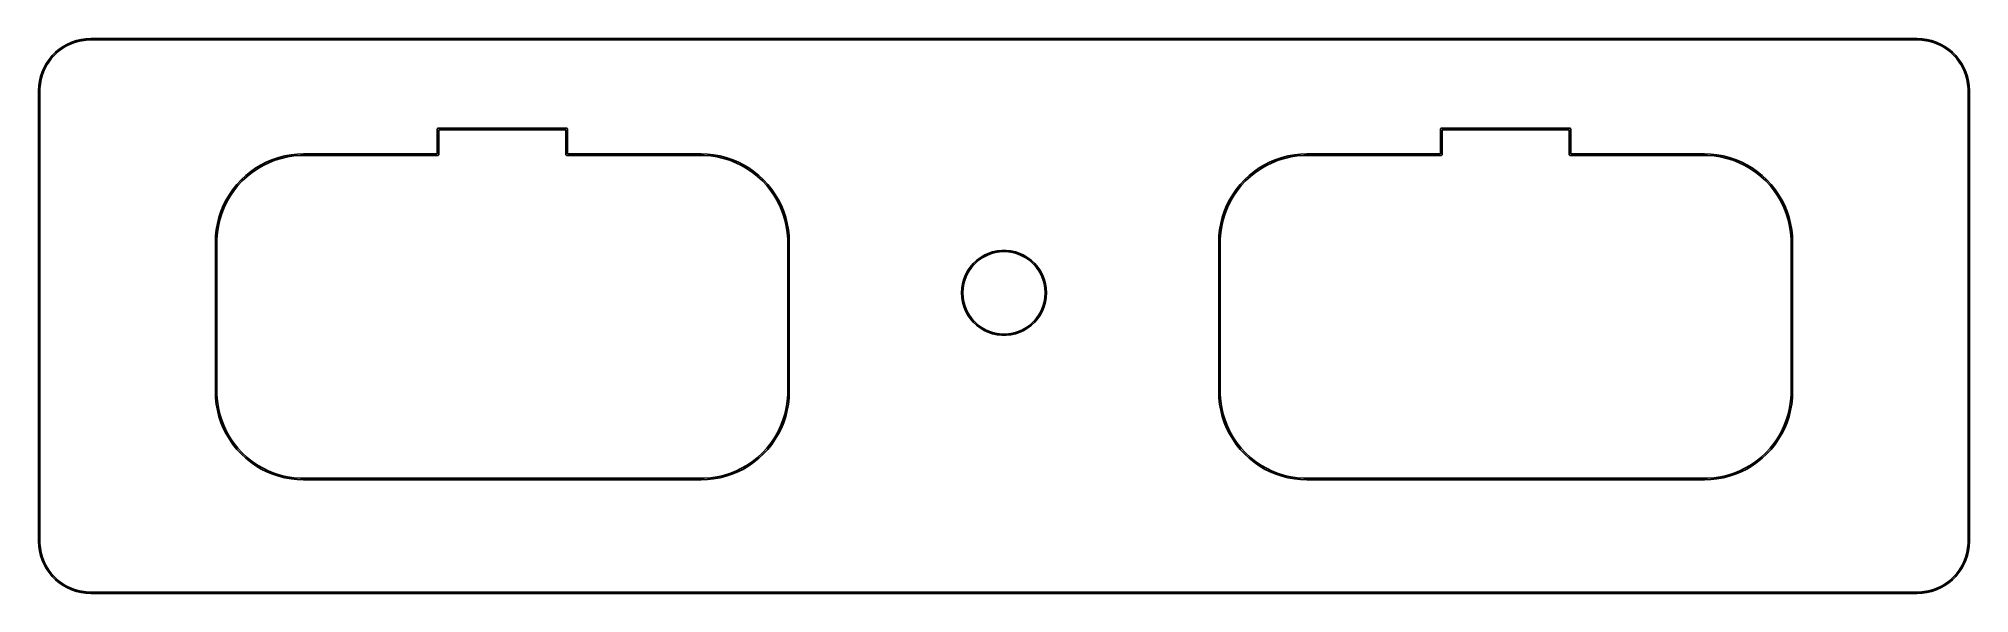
# Model space of a CAD drawing. Extents: x 63 to 213, y -126 to -83.
import ezdxf

# ---------------------------------------------------------------- set-up
doc = ezdxf.new("R2010")
doc.units = 0
doc.layers.add('BLACK', color=7, linetype='CONTINUOUS')

msp = doc.modelspace()

# ---------------------------------------------------------------- linework, layer by layer
at = {"layer": 'BLACK', "linetype": 'CONTINUOUS'}
for p, q in [((64.007, -84.2715), (64.2715, -84.007)), ((64.4739, -83.9579), (64.2039, -84.2039)), ((64.2715, -84.007), (64.5593, -83.768)), ((64.7653, -83.7378), (64.4739, -83.9579)), ((64.5593, -83.768), (64.8679, -83.5566)), ((65.0759, -83.5455), (64.7653, -83.7378)), ((64.8679, -83.5566), (65.1948, -83.3746)), ((65.4028, -83.3827), (65.0759, -83.5455)), ((65.1948, -83.3746), (65.537, -83.2235)), ((65.7434, -83.2508), (65.4028, -83.3827)), ((65.537, -83.2235), (65.8917, -83.1046)), ((66.0947, -83.1508), (65.7434, -83.2508)), ((65.8917, -83.1046), (66.2558, -83.019)), ((66.4537, -83.0837), (66.0947, -83.1508)), ((66.2558, -83.019), (66.6263, -82.9673)), ((66.8174, -83.05), (66.4537, -83.0837)), ((66.6263, -82.9673), (67, -82.95)), ((67, -83.05), (66.8174, -83.05)), ((67, -82.95), (209, -82.95)), ((209, -83.05), (67, -83.05)), ((209, -82.95), (209.374, -82.9673)), ((209.183, -83.05), (209, -83.05)), ((209.546, -83.0837), (209.183, -83.05)), ((209.374, -82.9673), (209.744, -83.019)), ((209.905, -83.1508), (209.546, -83.0837)), ((209.744, -83.019), (210.108, -83.1046)), ((210.257, -83.2508), (209.905, -83.1508)), ((210.108, -83.1046), (210.463, -83.2235)), ((210.597, -83.3827), (210.257, -83.2508)), ((210.463, -83.2235), (210.805, -83.3746)), ((210.924, -83.5455), (210.597, -83.3827)), ((210.805, -83.3746), (211.132, -83.5566)), ((211.235, -83.7378), (210.924, -83.5455)), ((211.132, -83.5566), (211.441, -83.768)), ((211.526, -83.9579), (211.235, -83.7378)), ((211.441, -83.768), (211.728, -84.007)), ((211.796, -84.2039), (211.526, -83.9579)), ((211.728, -84.007), (211.993, -84.2715)), ((63.1046, -85.8917), (63.2235, -85.537)), ((63.2235, -85.537), (63.3746, -85.1948)), ((63.3827, -85.4028), (63.2508, -85.7434)), ((63.3746, -85.1948), (63.5566, -84.8679)), ((63.5455, -85.0759), (63.3827, -85.4028)), ((63.7378, -84.7653), (63.5455, -85.0759)), ((63.5566, -84.8679), (63.768, -84.5593)), ((63.9579, -84.4739), (63.7378, -84.7653)), ((63.768, -84.5593), (64.007, -84.2715)), ((64.2039, -84.2039), (63.9579, -84.4739)), ((212.042, -84.4739), (211.796, -84.2039)), ((211.993, -84.2715), (212.232, -84.5593)), ((212.262, -84.7653), (212.042, -84.4739)), ((212.232, -84.5593), (212.443, -84.8679)), ((212.454, -85.0759), (212.262, -84.7653)), ((212.443, -84.8679), (212.625, -85.1948)), ((212.617, -85.4028), (212.454, -85.0759)), ((212.749, -85.7434), (212.617, -85.4028)), ((212.625, -85.1948), (212.777, -85.537)), ((212.777, -85.537), (212.895, -85.8917)), ((62.95, -87), (62.9673, -86.6263)), ((62.95, -122), (62.95, -87)), ((62.9673, -86.6263), (63.019, -86.2558)), ((63.019, -86.2558), (63.1046, -85.8917)), ((63.0837, -86.4537), (63.05, -86.8174)), ((63.05, -86.8174), (63.05, -87)), ((63.05, -87), (63.05, -122)), ((63.1508, -86.0947), (63.0837, -86.4537)), ((63.2508, -85.7434), (63.1508, -86.0947)), ((212.849, -86.0947), (212.749, -85.7434)), ((212.916, -86.4537), (212.849, -86.0947)), ((212.895, -85.8917), (212.981, -86.2558)), ((212.95, -86.8174), (212.916, -86.4537)), ((212.95, -87), (212.95, -86.8174)), ((212.95, -122), (212.95, -87)), ((212.981, -86.2558), (213.033, -86.6263)), ((213.033, -86.6263), (213.05, -87)), ((213.05, -87), (213.05, -122)), ((93.94, -89.97), (93.9576, -89.9276)), ((93.94, -91.91), (93.94, -89.97)), ((93.9576, -89.9276), (94, -89.91)), ((94, -89.91), (104, -89.91)), ((94.06, -90.03), (94.06, -91.97)), ((103.94, -90.03), (94.06, -90.03)), ((103.94, -91.97), (103.94, -90.03)), ((104, -89.91), (104.042, -89.9276)), ((104.042, -89.9276), (104.06, -89.97)), ((104.06, -89.97), (104.06, -91.91)), ((171.94, -89.97), (171.958, -89.9276)), ((171.94, -91.91), (171.94, -89.97)), ((171.958, -89.9276), (172, -89.91)), ((172, -89.91), (182, -89.91)), ((172.06, -90.03), (172.06, -91.97)), ((181.94, -90.03), (172.06, -90.03)), ((181.94, -91.97), (181.94, -90.03)), ((182, -89.91), (182.042, -89.9276)), ((182.042, -89.9276), (182.06, -89.97)), ((182.06, -89.97), (182.06, -91.91)), ((79.439, -93.2783), (79.8412, -92.999)), ((79.9616, -93.0591), (79.5449, -93.3432)), ((79.8412, -92.999), (80.2624, -92.7491)), ((80.3984, -92.8069), (79.9616, -93.0591)), ((80.2624, -92.7491), (80.7003, -92.5299)), ((80.8528, -92.588), (80.3984, -92.8069)), ((80.7003, -92.5299), (81.1527, -92.3425)), ((81.3224, -92.4038), (80.8528, -92.588)), ((81.1527, -92.3425), (81.6173, -92.1879)), ((81.8043, -92.2551), (81.3224, -92.4038)), ((81.6173, -92.1879), (82.0918, -92.0668)), ((82.2961, -92.1429), (81.8043, -92.2551)), ((82.0918, -92.0668), (82.5737, -91.9798)), ((82.7948, -92.0677), (82.2961, -92.1429)), ((82.5737, -91.9798), (83.0606, -91.9275)), ((83.2978, -92.03), (82.7948, -92.0677)), ((83.0606, -91.9275), (83.55, -91.91)), ((83.55, -92.03), (83.2978, -92.03)), ((83.55, -91.91), (93.94, -91.91)), ((94, -92.03), (83.55, -92.03)), ((94.0424, -92.0124), (94, -92.03)), ((94.06, -91.97), (94.0424, -92.0124)), ((103.958, -92.0124), (103.94, -91.97)), ((104, -92.03), (103.958, -92.0124)), ((114.45, -92.03), (104, -92.03)), ((104.06, -91.91), (114.45, -91.91)), ((114.45, -91.91), (114.939, -91.9275)), ((114.702, -92.03), (114.45, -92.03)), ((115.205, -92.0677), (114.702, -92.03)), ((114.939, -91.9275), (115.426, -91.9798)), ((115.704, -92.1429), (115.205, -92.0677)), ((115.426, -91.9798), (115.908, -92.0668)), ((116.196, -92.2551), (115.704, -92.1429)), ((115.908, -92.0668), (116.383, -92.1879)), ((116.678, -92.4038), (116.196, -92.2551)), ((116.383, -92.1879), (116.847, -92.3425)), ((117.147, -92.588), (116.678, -92.4038)), ((116.847, -92.3425), (117.3, -92.5299)), ((117.602, -92.8069), (117.147, -92.588)), ((117.3, -92.5299), (117.738, -92.7491)), ((118.038, -93.0591), (117.602, -92.8069)), ((117.738, -92.7491), (118.159, -92.999)), ((118.455, -93.3432), (118.038, -93.0591)), ((118.159, -92.999), (118.561, -93.2783)), ((157.439, -93.2783), (157.841, -92.999)), ((157.962, -93.0591), (157.545, -93.3432)), ((157.841, -92.999), (158.262, -92.7491)), ((158.398, -92.8069), (157.962, -93.0591)), ((158.262, -92.7491), (158.7, -92.5299)), ((158.853, -92.588), (158.398, -92.8069)), ((158.7, -92.5299), (159.153, -92.3425)), ((159.322, -92.4038), (158.853, -92.588)), ((159.153, -92.3425), (159.617, -92.1879)), ((159.804, -92.2551), (159.322, -92.4038)), ((159.617, -92.1879), (160.092, -92.0668)), ((160.296, -92.1429), (159.804, -92.2551)), ((160.092, -92.0668), (160.574, -91.9798)), ((160.795, -92.0677), (160.296, -92.1429)), ((160.574, -91.9798), (161.061, -91.9275)), ((161.298, -92.03), (160.795, -92.0677)), ((161.061, -91.9275), (161.55, -91.91)), ((161.55, -92.03), (161.298, -92.03)), ((161.55, -91.91), (171.94, -91.91)), ((172, -92.03), (161.55, -92.03)), ((172.042, -92.0124), (172, -92.03)), ((172.06, -91.97), (172.042, -92.0124)), ((181.958, -92.0124), (181.94, -91.97)), ((182, -92.03), (181.958, -92.0124)), ((192.45, -92.03), (182, -92.03)), ((182.06, -91.91), (192.45, -91.91)), ((192.45, -91.91), (192.939, -91.9275)), ((192.702, -92.03), (192.45, -92.03)), ((193.205, -92.0677), (192.702, -92.03)), ((192.939, -91.9275), (193.426, -91.9798)), ((193.704, -92.1429), (193.205, -92.0677)), ((193.426, -91.9798), (193.908, -92.0668)), ((194.196, -92.2551), (193.704, -92.1429)), ((193.908, -92.0668), (194.383, -92.1879)), ((194.678, -92.4038), (194.196, -92.2551)), ((194.383, -92.1879), (194.847, -92.3425)), ((195.147, -92.588), (194.678, -92.4038)), ((194.847, -92.3425), (195.3, -92.5299)), ((195.602, -92.8069), (195.147, -92.588)), ((195.3, -92.5299), (195.738, -92.7491)), ((196.038, -93.0591), (195.602, -92.8069)), ((195.738, -92.7491), (196.159, -92.999)), ((196.455, -93.3432), (196.038, -93.0591)), ((196.159, -92.999), (196.561, -93.2783)), ((78.0583, -94.659), (78.3656, -94.2777)), ((78.4377, -94.3705), (78.1232, -94.7649)), ((78.3656, -94.2777), (78.6992, -93.9192)), ((78.7808, -94.0008), (78.4377, -94.3705)), ((78.6992, -93.9192), (79.0577, -93.5856)), ((79.1505, -93.6577), (78.7808, -94.0008)), ((79.0577, -93.5856), (79.439, -93.2783)), ((79.5449, -93.3432), (79.1505, -93.6577)), ((118.849, -93.6577), (118.455, -93.3432)), ((118.561, -93.2783), (118.942, -93.5856)), ((119.219, -94.0008), (118.849, -93.6577)), ((118.942, -93.5856), (119.301, -93.9192)), ((119.562, -94.3705), (119.219, -94.0008)), ((119.301, -93.9192), (119.634, -94.2777)), ((119.877, -94.7649), (119.562, -94.3705)), ((119.634, -94.2777), (119.942, -94.659)), ((156.058, -94.659), (156.366, -94.2777)), ((156.438, -94.3705), (156.123, -94.7649)), ((156.366, -94.2777), (156.699, -93.9192)), ((156.781, -94.0008), (156.438, -94.3705)), ((156.699, -93.9192), (157.058, -93.5856)), ((157.151, -93.6577), (156.781, -94.0008)), ((157.058, -93.5856), (157.439, -93.2783)), ((157.545, -93.3432), (157.151, -93.6577)), ((196.849, -93.6577), (196.455, -93.3432)), ((196.561, -93.2783), (196.942, -93.5856)), ((197.219, -94.0008), (196.849, -93.6577)), ((196.942, -93.5856), (197.301, -93.9192)), ((197.562, -94.3705), (197.219, -94.0008)), ((197.301, -93.9192), (197.634, -94.2777)), ((197.877, -94.7649), (197.562, -94.3705)), ((197.634, -94.2777), (197.942, -94.659)), ((77.1225, -96.3727), (77.3099, -95.9203)), ((77.3099, -95.9203), (77.5291, -95.4824)), ((77.5869, -95.6184), (77.368, -96.0728)), ((77.5291, -95.4824), (77.779, -95.0612)), ((77.8391, -95.1816), (77.5869, -95.6184)), ((77.779, -95.0612), (78.0583, -94.659)), ((78.1232, -94.7649), (77.8391, -95.1816)), ((120.161, -95.1816), (119.877, -94.7649)), ((119.942, -94.659), (120.221, -95.0612)), ((120.413, -95.6184), (120.161, -95.1816)), ((120.221, -95.0612), (120.471, -95.4824)), ((120.632, -96.0728), (120.413, -95.6184)), ((120.471, -95.4824), (120.69, -95.9203)), ((120.69, -95.9203), (120.877, -96.3727)), ((155.123, -96.3727), (155.31, -95.9203)), ((155.31, -95.9203), (155.529, -95.4824)), ((155.587, -95.6184), (155.368, -96.0728)), ((155.529, -95.4824), (155.779, -95.0612)), ((155.839, -95.1816), (155.587, -95.6184)), ((155.779, -95.0612), (156.058, -94.659)), ((156.123, -94.7649), (155.839, -95.1816)), ((198.161, -95.1816), (197.877, -94.7649)), ((197.942, -94.659), (198.221, -95.0612)), ((198.413, -95.6184), (198.161, -95.1816)), ((198.221, -95.0612), (198.471, -95.4824)), ((198.632, -96.0728), (198.413, -95.6184)), ((198.471, -95.4824), (198.69, -95.9203)), ((198.69, -95.9203), (198.877, -96.3727)), ((76.7598, -97.7937), (76.8468, -97.3118)), ((76.8468, -97.3118), (76.9679, -96.8373)), ((76.9229, -97.5161), (76.8477, -98.0148)), ((77.0351, -97.0243), (76.9229, -97.5161)), ((76.9679, -96.8373), (77.1225, -96.3727)), ((77.1838, -96.5424), (77.0351, -97.0243)), ((77.368, -96.0728), (77.1838, -96.5424)), ((120.816, -96.5424), (120.632, -96.0728)), ((120.965, -97.0243), (120.816, -96.5424)), ((120.877, -96.3727), (121.032, -96.8373)), ((121.077, -97.5161), (120.965, -97.0243)), ((121.032, -96.8373), (121.153, -97.3118)), ((121.152, -98.0148), (121.077, -97.5161)), ((121.153, -97.3118), (121.24, -97.7937)), ((154.76, -97.7937), (154.847, -97.3118)), ((154.847, -97.3118), (154.968, -96.8373)), ((154.923, -97.5161), (154.848, -98.0148)), ((155.035, -97.0243), (154.923, -97.5161)), ((154.968, -96.8373), (155.123, -96.3727)), ((155.184, -96.5424), (155.035, -97.0243)), ((155.368, -96.0728), (155.184, -96.5424)), ((198.816, -96.5424), (198.632, -96.0728)), ((198.965, -97.0243), (198.816, -96.5424)), ((198.877, -96.3727), (199.032, -96.8373)), ((199.077, -97.5161), (198.965, -97.0243)), ((199.032, -96.8373), (199.153, -97.3118)), ((199.152, -98.0148), (199.077, -97.5161)), ((199.153, -97.3118), (199.24, -97.7937)), ((76.69, -98.77), (76.7075, -98.2806)), ((76.69, -110.37), (76.69, -98.77)), ((76.7075, -98.2806), (76.7598, -97.7937)), ((76.8477, -98.0148), (76.81, -98.5178)), ((76.81, -98.5178), (76.81, -98.77)), ((76.81, -98.77), (76.81, -110.37)), ((121.19, -98.5178), (121.152, -98.0148)), ((121.19, -98.77), (121.19, -98.5178)), ((121.19, -110.37), (121.19, -98.77)), ((121.24, -97.7937), (121.293, -98.2806)), ((121.293, -98.2806), (121.31, -98.77)), ((121.31, -98.77), (121.31, -110.37)), ((154.69, -98.77), (154.707, -98.2806)), ((154.69, -110.37), (154.69, -98.77)), ((154.707, -98.2806), (154.76, -97.7937)), ((154.848, -98.0148), (154.81, -98.5178)), ((154.81, -98.5178), (154.81, -98.77)), ((154.81, -98.77), (154.81, -110.37)), ((199.19, -98.5178), (199.152, -98.0148)), ((199.19, -98.77), (199.19, -98.5178)), ((199.19, -110.37), (199.19, -98.77)), ((199.24, -97.7937), (199.293, -98.2806)), ((199.293, -98.2806), (199.31, -98.77)), ((199.31, -98.77), (199.31, -110.37)), ((135.373, -100.703), (135.604, -100.431)), ((135.734, -100.434), (135.494, -100.702)), ((135.604, -100.431), (135.864, -100.185)), ((136.002, -100.194), (135.734, -100.434)), ((135.864, -100.185), (136.148, -99.9686)), ((136.295, -99.9862), (136.002, -100.194)), ((136.148, -99.9686), (136.454, -99.7844)), ((136.609, -99.8124), (136.295, -99.9862)), ((136.454, -99.7844), (136.779, -99.6344)), ((136.941, -99.6748), (136.609, -99.8124)), ((136.779, -99.6344), (137.117, -99.5203)), ((137.287, -99.5753), (136.941, -99.6748)), ((137.117, -99.5203), (137.466, -99.4435)), ((137.641, -99.5151), (137.287, -99.5753)), ((137.466, -99.4435), (137.821, -99.4048)), ((138, -99.495), (137.641, -99.5151)), ((137.821, -99.4048), (138.179, -99.4048)), ((138.359, -99.5151), (138, -99.495)), ((138.179, -99.4048), (138.534, -99.4435)), ((138.713, -99.5753), (138.359, -99.5151)), ((138.534, -99.4435), (138.883, -99.5203)), ((139.059, -99.6748), (138.713, -99.5753)), ((138.883, -99.5203), (139.221, -99.6344)), ((139.391, -99.8124), (139.059, -99.6748)), ((139.221, -99.6344), (139.546, -99.7844)), ((139.705, -99.9862), (139.391, -99.8124)), ((139.546, -99.7844), (139.852, -99.9686)), ((139.998, -100.194), (139.705, -99.9862)), ((139.852, -99.9686), (140.136, -100.185)), ((140.266, -100.434), (139.998, -100.194)), ((140.136, -100.185), (140.396, -100.431)), ((140.506, -100.702), (140.266, -100.434)), ((140.396, -100.431), (140.627, -100.703)), ((134.719, -102.343), (134.777, -101.991)), ((134.777, -101.991), (134.873, -101.646)), ((134.875, -101.987), (134.815, -102.341)), ((134.873, -101.646), (135.005, -101.314)), ((134.975, -101.641), (134.875, -101.987)), ((135.112, -101.309), (134.975, -101.641)), ((135.005, -101.314), (135.172, -100.999)), ((135.286, -100.995), (135.112, -101.309)), ((135.172, -100.999), (135.373, -100.703)), ((135.494, -100.702), (135.286, -100.995)), ((140.714, -100.995), (140.506, -100.702)), ((140.627, -100.703), (140.828, -100.999)), ((140.888, -101.309), (140.714, -100.995)), ((140.828, -100.999), (140.995, -101.314)), ((141.025, -101.641), (140.888, -101.309)), ((140.995, -101.314), (141.127, -101.646)), ((141.125, -101.987), (141.025, -101.641)), ((141.185, -102.341), (141.125, -101.987)), ((141.127, -101.646), (141.223, -101.991)), ((141.223, -101.991), (141.281, -102.343)), ((134.7, -102.7), (134.719, -102.343)), ((134.719, -103.057), (134.7, -102.7)), ((134.777, -103.409), (134.719, -103.057)), ((134.873, -103.754), (134.777, -103.409)), ((134.815, -102.341), (134.795, -102.7)), ((134.795, -102.7), (134.815, -103.059)), ((134.815, -103.059), (134.875, -103.413)), ((134.875, -103.413), (134.975, -103.759)), ((141.025, -103.759), (141.125, -103.413)), ((141.125, -103.413), (141.185, -103.059)), ((141.223, -103.409), (141.127, -103.754)), ((141.205, -102.7), (141.185, -102.341)), ((141.185, -103.059), (141.205, -102.7)), ((141.281, -103.057), (141.223, -103.409)), ((141.281, -102.343), (141.3, -102.7)), ((141.3, -102.7), (141.281, -103.057)), ((135.005, -104.086), (134.873, -103.754)), ((134.975, -103.759), (135.112, -104.091)), ((135.172, -104.401), (135.005, -104.086)), ((135.112, -104.091), (135.286, -104.405)), ((135.373, -104.697), (135.172, -104.401)), ((135.286, -104.405), (135.494, -104.698)), ((135.604, -104.969), (135.373, -104.697)), ((135.494, -104.698), (135.734, -104.966)), ((135.864, -105.215), (135.604, -104.969)), ((135.734, -104.966), (136.002, -105.206)), ((139.998, -105.206), (140.266, -104.966)), ((140.396, -104.969), (140.136, -105.215)), ((140.266, -104.966), (140.506, -104.698)), ((140.627, -104.697), (140.396, -104.969)), ((140.506, -104.698), (140.714, -104.405)), ((140.828, -104.401), (140.627, -104.697)), ((140.714, -104.405), (140.888, -104.091)), ((140.995, -104.086), (140.828, -104.401)), ((140.888, -104.091), (141.025, -103.759)), ((141.127, -103.754), (140.995, -104.086)), ((136.148, -105.431), (135.864, -105.215)), ((136.002, -105.206), (136.295, -105.414)), ((136.454, -105.616), (136.148, -105.431)), ((136.295, -105.414), (136.609, -105.588)), ((136.779, -105.766), (136.454, -105.616)), ((136.609, -105.588), (136.941, -105.725)), ((137.117, -105.88), (136.779, -105.766)), ((136.941, -105.725), (137.287, -105.825)), ((137.466, -105.957), (137.117, -105.88)), ((137.287, -105.825), (137.641, -105.885)), ((137.821, -105.995), (137.466, -105.957)), ((137.641, -105.885), (138, -105.905)), ((138.179, -105.995), (137.821, -105.995)), ((138, -105.905), (138.359, -105.885)), ((138.534, -105.957), (138.179, -105.995)), ((138.359, -105.885), (138.713, -105.825)), ((138.883, -105.88), (138.534, -105.957)), ((138.713, -105.825), (139.059, -105.725)), ((139.221, -105.766), (138.883, -105.88)), ((139.059, -105.725), (139.391, -105.588)), ((139.546, -105.616), (139.221, -105.766)), ((139.391, -105.588), (139.705, -105.414)), ((139.852, -105.431), (139.546, -105.616)), ((139.705, -105.414), (139.998, -105.206)), ((140.136, -105.215), (139.852, -105.431)), ((76.7075, -110.859), (76.69, -110.37)), ((76.7598, -111.346), (76.7075, -110.859)), ((76.81, -110.37), (76.81, -110.622)), ((76.81, -110.622), (76.8477, -111.125)), ((121.152, -111.125), (121.19, -110.622)), ((121.19, -110.622), (121.19, -110.37)), ((121.293, -110.859), (121.24, -111.346)), ((121.31, -110.37), (121.293, -110.859)), ((154.707, -110.859), (154.69, -110.37)), ((154.76, -111.346), (154.707, -110.859)), ((154.81, -110.37), (154.81, -110.622)), ((154.81, -110.622), (154.848, -111.125)), ((199.152, -111.125), (199.19, -110.622)), ((199.19, -110.622), (199.19, -110.37)), ((199.293, -110.859), (199.24, -111.346)), ((199.31, -110.37), (199.293, -110.859)), ((76.8468, -111.828), (76.7598, -111.346)), ((76.9679, -112.303), (76.8468, -111.828)), ((76.8477, -111.125), (76.9229, -111.624)), ((76.9229, -111.624), (77.0351, -112.116)), ((77.1225, -112.767), (76.9679, -112.303)), ((77.0351, -112.116), (77.1838, -112.598)), ((120.816, -112.598), (120.965, -112.116)), ((121.032, -112.303), (120.877, -112.767)), ((120.965, -112.116), (121.077, -111.624)), ((121.153, -111.828), (121.032, -112.303)), ((121.077, -111.624), (121.152, -111.125)), ((121.24, -111.346), (121.153, -111.828)), ((154.847, -111.828), (154.76, -111.346)), ((154.968, -112.303), (154.847, -111.828)), ((154.848, -111.125), (154.923, -111.624)), ((154.923, -111.624), (155.035, -112.116)), ((155.123, -112.767), (154.968, -112.303)), ((155.035, -112.116), (155.184, -112.598)), ((198.816, -112.598), (198.965, -112.116)), ((199.032, -112.303), (198.877, -112.767)), ((198.965, -112.116), (199.077, -111.624)), ((199.153, -111.828), (199.032, -112.303)), ((199.077, -111.624), (199.152, -111.125)), ((199.24, -111.346), (199.153, -111.828)), ((77.3099, -113.22), (77.1225, -112.767)), ((77.1838, -112.598), (77.368, -113.067)), ((77.5291, -113.658), (77.3099, -113.22)), ((77.368, -113.067), (77.5869, -113.522)), ((77.779, -114.079), (77.5291, -113.658)), ((77.5869, -113.522), (77.8391, -113.958)), ((77.8391, -113.958), (78.1232, -114.375)), ((119.877, -114.375), (120.161, -113.958)), ((120.161, -113.958), (120.413, -113.522)), ((120.471, -113.658), (120.221, -114.079)), ((120.413, -113.522), (120.632, -113.067)), ((120.69, -113.22), (120.471, -113.658)), ((120.632, -113.067), (120.816, -112.598)), ((120.877, -112.767), (120.69, -113.22)), ((155.31, -113.22), (155.123, -112.767)), ((155.184, -112.598), (155.368, -113.067)), ((155.529, -113.658), (155.31, -113.22)), ((155.368, -113.067), (155.587, -113.522)), ((155.779, -114.079), (155.529, -113.658)), ((155.587, -113.522), (155.839, -113.958)), ((155.839, -113.958), (156.123, -114.375)), ((197.877, -114.375), (198.161, -113.958)), ((198.161, -113.958), (198.413, -113.522)), ((198.471, -113.658), (198.221, -114.079)), ((198.413, -113.522), (198.632, -113.067)), ((198.69, -113.22), (198.471, -113.658)), ((198.632, -113.067), (198.816, -112.598)), ((198.877, -112.767), (198.69, -113.22)), ((78.0583, -114.481), (77.779, -114.079)), ((78.3656, -114.862), (78.0583, -114.481)), ((78.1232, -114.375), (78.4377, -114.769)), ((78.6992, -115.221), (78.3656, -114.862)), ((78.4377, -114.769), (78.7808, -115.139)), ((79.0577, -115.554), (78.6992, -115.221)), ((78.7808, -115.139), (79.1505, -115.482)), ((79.439, -115.862), (79.0577, -115.554)), ((79.1505, -115.482), (79.5449, -115.797)), ((118.455, -115.797), (118.849, -115.482)), ((118.942, -115.554), (118.561, -115.862)), ((118.849, -115.482), (119.219, -115.139)), ((119.301, -115.221), (118.942, -115.554)), ((119.219, -115.139), (119.562, -114.769)), ((119.634, -114.862), (119.301, -115.221)), ((119.562, -114.769), (119.877, -114.375)), ((119.942, -114.481), (119.634, -114.862)), ((120.221, -114.079), (119.942, -114.481)), ((156.058, -114.481), (155.779, -114.079)), ((156.366, -114.862), (156.058, -114.481)), ((156.123, -114.375), (156.438, -114.769)), ((156.699, -115.221), (156.366, -114.862)), ((156.438, -114.769), (156.781, -115.139)), ((157.058, -115.554), (156.699, -115.221)), ((156.781, -115.139), (157.151, -115.482)), ((157.439, -115.862), (157.058, -115.554)), ((157.151, -115.482), (157.545, -115.797)), ((196.455, -115.797), (196.849, -115.482)), ((196.942, -115.554), (196.561, -115.862)), ((196.849, -115.482), (197.219, -115.139)), ((197.301, -115.221), (196.942, -115.554)), ((197.219, -115.139), (197.562, -114.769)), ((197.634, -114.862), (197.301, -115.221)), ((197.562, -114.769), (197.877, -114.375)), ((197.942, -114.481), (197.634, -114.862)), ((198.221, -114.079), (197.942, -114.481)), ((79.8412, -116.141), (79.439, -115.862)), ((79.5449, -115.797), (79.9616, -116.081)), ((80.2624, -116.391), (79.8412, -116.141)), ((79.9616, -116.081), (80.3984, -116.333)), ((80.7003, -116.61), (80.2624, -116.391)), ((80.3984, -116.333), (80.8528, -116.552)), ((81.1527, -116.797), (80.7003, -116.61)), ((80.8528, -116.552), (81.3224, -116.736)), ((81.6173, -116.952), (81.1527, -116.797)), ((81.3224, -116.736), (81.8043, -116.885)), ((82.0918, -117.073), (81.6173, -116.952)), ((81.8043, -116.885), (82.2961, -116.997)), ((82.5737, -117.16), (82.0918, -117.073)), ((82.2961, -116.997), (82.7948, -117.072)), ((82.7948, -117.072), (83.2978, -117.11)), ((114.702, -117.11), (115.205, -117.072)), ((115.205, -117.072), (115.704, -116.997)), ((115.908, -117.073), (115.426, -117.16)), ((115.704, -116.997), (116.196, -116.885)), ((116.383, -116.952), (115.908, -117.073)), ((116.196, -116.885), (116.678, -116.736)), ((116.847, -116.797), (116.383, -116.952)), ((116.678, -116.736), (117.147, -116.552)), ((117.3, -116.61), (116.847, -116.797)), ((117.147, -116.552), (117.602, -116.333)), ((117.738, -116.391), (117.3, -116.61)), ((117.602, -116.333), (118.038, -116.081)), ((118.159, -116.141), (117.738, -116.391)), ((118.038, -116.081), (118.455, -115.797)), ((118.561, -115.862), (118.159, -116.141)), ((157.841, -116.141), (157.439, -115.862)), ((157.545, -115.797), (157.962, -116.081)), ((158.262, -116.391), (157.841, -116.141)), ((157.962, -116.081), (158.398, -116.333)), ((158.7, -116.61), (158.262, -116.391)), ((158.398, -116.333), (158.853, -116.552)), ((159.153, -116.797), (158.7, -116.61)), ((158.853, -116.552), (159.322, -116.736)), ((159.617, -116.952), (159.153, -116.797)), ((159.322, -116.736), (159.804, -116.885)), ((160.092, -117.073), (159.617, -116.952)), ((159.804, -116.885), (160.296, -116.997)), ((160.574, -117.16), (160.092, -117.073)), ((160.296, -116.997), (160.795, -117.072)), ((160.795, -117.072), (161.298, -117.11)), ((192.702, -117.11), (193.205, -117.072)), ((193.205, -117.072), (193.704, -116.997)), ((193.908, -117.073), (193.426, -117.16)), ((193.704, -116.997), (194.196, -116.885)), ((194.383, -116.952), (193.908, -117.073)), ((194.196, -116.885), (194.678, -116.736)), ((194.847, -116.797), (194.383, -116.952)), ((194.678, -116.736), (195.147, -116.552)), ((195.3, -116.61), (194.847, -116.797)), ((195.147, -116.552), (195.602, -116.333)), ((195.738, -116.391), (195.3, -116.61)), ((195.602, -116.333), (196.038, -116.081)), ((196.159, -116.141), (195.738, -116.391)), ((196.038, -116.081), (196.455, -115.797)), ((196.561, -115.862), (196.159, -116.141)), ((83.0606, -117.213), (82.5737, -117.16)), ((83.55, -117.23), (83.0606, -117.213)), ((83.2978, -117.11), (83.55, -117.11)), ((83.55, -117.11), (114.45, -117.11)), ((114.45, -117.23), (83.55, -117.23)), ((114.45, -117.11), (114.702, -117.11)), ((114.939, -117.213), (114.45, -117.23)), ((115.426, -117.16), (114.939, -117.213)), ((161.061, -117.213), (160.574, -117.16)), ((161.55, -117.23), (161.061, -117.213)), ((161.298, -117.11), (161.55, -117.11)), ((161.55, -117.11), (192.45, -117.11)), ((192.45, -117.23), (161.55, -117.23)), ((192.45, -117.11), (192.702, -117.11)), ((192.939, -117.213), (192.45, -117.23)), ((193.426, -117.16), (192.939, -117.213)), ((62.9673, -122.374), (62.95, -122)), ((63.019, -122.744), (62.9673, -122.374)), ((63.1046, -123.108), (63.019, -122.744)), ((63.05, -122), (63.05, -122.183)), ((63.05, -122.183), (63.0837, -122.546)), ((63.0837, -122.546), (63.1508, -122.905)), ((63.1508, -122.905), (63.2508, -123.257)), ((212.749, -123.257), (212.849, -122.905)), ((212.849, -122.905), (212.916, -122.546)), ((212.981, -122.744), (212.895, -123.108)), ((212.916, -122.546), (212.95, -122.183)), ((212.95, -122.183), (212.95, -122)), ((213.033, -122.374), (212.981, -122.744)), ((213.05, -122), (213.033, -122.374)), ((63.2235, -123.463), (63.1046, -123.108)), ((63.3746, -123.805), (63.2235, -123.463)), ((63.2508, -123.257), (63.3827, -123.597)), ((63.5566, -124.132), (63.3746, -123.805)), ((63.3827, -123.597), (63.5455, -123.924)), ((63.5455, -123.924), (63.7378, -124.235)), ((63.768, -124.441), (63.5566, -124.132)), ((63.7378, -124.235), (63.9579, -124.526)), ((64.007, -124.728), (63.768, -124.441)), ((63.9579, -124.526), (64.2039, -124.796)), ((211.796, -124.796), (212.042, -124.526)), ((212.232, -124.441), (211.993, -124.728)), ((212.042, -124.526), (212.262, -124.235)), ((212.443, -124.132), (212.232, -124.441)), ((212.262, -124.235), (212.454, -123.924)), ((212.625, -123.805), (212.443, -124.132)), ((212.454, -123.924), (212.617, -123.597)), ((212.617, -123.597), (212.749, -123.257)), ((212.777, -123.463), (212.625, -123.805)), ((212.895, -123.108), (212.777, -123.463)), ((64.2715, -124.993), (64.007, -124.728)), ((64.2039, -124.796), (64.4739, -125.042)), ((64.5593, -125.232), (64.2715, -124.993)), ((64.4739, -125.042), (64.7653, -125.262)), ((64.8679, -125.443), (64.5593, -125.232)), ((64.7653, -125.262), (65.0759, -125.454)), ((65.1948, -125.625), (64.8679, -125.443)), ((65.0759, -125.454), (65.4028, -125.617)), ((65.537, -125.777), (65.1948, -125.625)), ((65.4028, -125.617), (65.7434, -125.749)), ((65.8917, -125.895), (65.537, -125.777)), ((65.7434, -125.749), (66.0947, -125.849)), ((66.2558, -125.981), (65.8917, -125.895)), ((66.0947, -125.849), (66.4537, -125.916)), ((66.6263, -126.033), (66.2558, -125.981)), ((66.4537, -125.916), (66.8174, -125.95)), ((67, -126.05), (66.6263, -126.033)), ((66.8174, -125.95), (67, -125.95)), ((67, -125.95), (209, -125.95)), ((209, -126.05), (67, -126.05)), ((209, -125.95), (209.183, -125.95)), ((209.374, -126.033), (209, -126.05)), ((209.183, -125.95), (209.546, -125.916)), ((209.744, -125.981), (209.374, -126.033)), ((209.546, -125.916), (209.905, -125.849)), ((210.108, -125.895), (209.744, -125.981)), ((209.905, -125.849), (210.257, -125.749)), ((210.463, -125.777), (210.108, -125.895)), ((210.257, -125.749), (210.597, -125.617)), ((210.805, -125.625), (210.463, -125.777)), ((210.597, -125.617), (210.924, -125.454)), ((211.132, -125.443), (210.805, -125.625)), ((210.924, -125.454), (211.235, -125.262)), ((211.441, -125.232), (211.132, -125.443)), ((211.235, -125.262), (211.526, -125.042)), ((211.728, -124.993), (211.441, -125.232)), ((211.526, -125.042), (211.796, -124.796)), ((211.993, -124.728), (211.728, -124.993))]:
    msp.add_line(p, q, dxfattribs=at)

doc.saveas('drawing.dxf')
